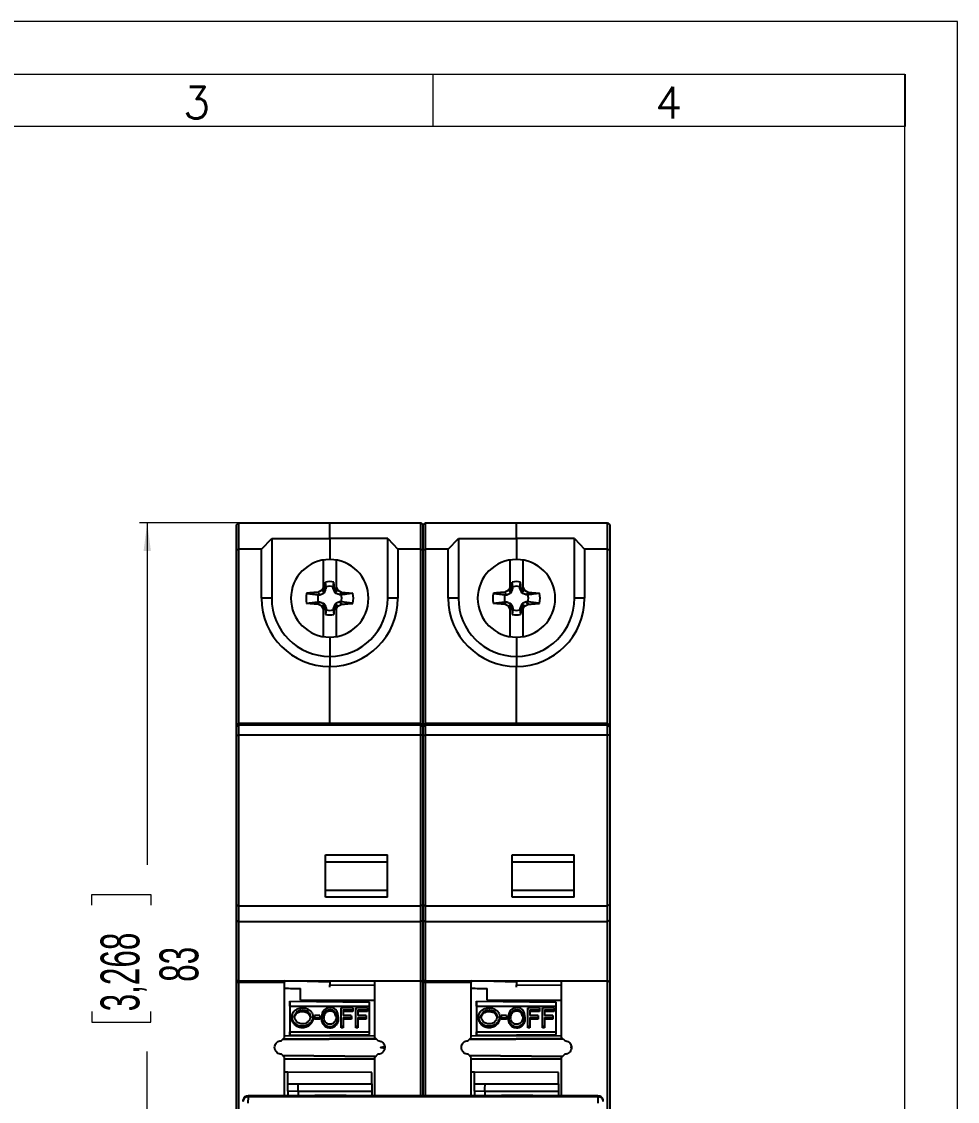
# Model space of a CAD drawing. Header units: millimetres. Extents: x 0 to 210, y 0 to 297.
# Drawn here: x 120.8 to 210, y 194.1 to 297 of the extents above; entities that cross this region are included whole.
import ezdxf

# ---------------------------------------------------------------- set-up
doc = ezdxf.new("R2010")
doc.units = ezdxf.units.MM
doc.layers.add('FORMATO', color=7, linetype='Continuous')
doc.styles.add('SLDTEXTSTYLE0', font='ROMANS')
doc.styles.add('SLDTEXTSTYLE1', font='TXT', dxfattribs={"width": 0.605})
doc.dimstyles.new('SLDDIMSTYLE0', dxfattribs={"dimtxt": 3.595646, "dimasz": 2.7, "dimexe": 0, "dimexo": 0.0625, "dimgap": 0.898912, "dimtad": 0, "dimrnd": 1e-09, "dimzin": 12, "dimdsep": 46, "dimtxsty": 'SLDTEXTSTYLE1', "dimsah": 1, "dimcen": 0.09, "dimadec": 0, "dimazin": 3, "dimtfac": 1, "dimtdec": 3, "dimtofl": 0, "dimtmove": 0, "dimatfit": 3, "dimfxl": 1, "dimfrac": 2, "dimtolj": 1, "dimtzin": 12, "dimarcsym": 0})

# ---------------------------------------------------------------- blocks, each defined once
blk = doc.blocks.new('_D')
at = {"color": 7, "linetype": 'Continuous', "lineweight": 18, "transparency": 16777216}
for p, q in [((149.16, 249.24), (132.01, 249.24)), ((132.76, 249.24), (132.76, 216.63)), ((127.49, 212.8), (127.49, 213.82)), ((127.49, 213.82), (133.09, 213.82)), ((133.09, 213.82), (133.09, 212.8)), ((127.49, 202.68), (127.49, 201.66)), ((133.09, 201.66), (133.09, 202.68)), ((127.49, 201.66), (133.09, 201.66)), ((132.76, 166.24), (132.76, 198.85)), ((149.16, 166.24), (132.01, 166.24))]:
    blk.add_line(p, q, dxfattribs=at)
for points in [[(132.76, 249.24), (132.41, 246.54), (133.11, 246.54)], [(132.76, 166.24), (133.11, 168.94), (132.41, 168.94)]]:
    blk.add_solid(points, dxfattribs=at)
at = {"color": 7, "linetype": 'Continuous', "lineweight": 18, "transparency": 16777216, "char_height": 3.704, "attachment_point": 1, "rotation": 90, "style": 'SLDTEXTSTYLE1'}
for s, insert in [('3,268', (128.31, 202.68)), ('83', (133.93, 205.49))]:
    blk.add_mtext(s, dxfattribs=dict(at, insert=insert))

msp = doc.modelspace()

# ---------------------------------------------------------------- linework, layer by layer
at = {"color": 7, "linetype": 'Continuous', "lineweight": 25}
for p, q in [((141.258, 249.039), (141.458, 249.239)), ((141.258, 246.656), (141.258, 249.039)), ((141.458, 249.239), (141.458, 246.739)), ((141.458, 249.239), (150.158, 249.239)), ((150.158, 247.739), (150.158, 249.239)), ((150.158, 249.239), (158.856, 249.239)), ((158.856, 246.739), (158.856, 249.239)), ((158.856, 249.239), (159.058, 249.036)), ((159.058, 249.039), (159.258, 249.239)), ((159.058, 246.656), (159.058, 249.039)), ((159.258, 249.239), (159.258, 246.739)), ((159.258, 249.239), (167.958, 249.239)), ((167.958, 247.739), (167.958, 249.239)), ((167.958, 249.239), (176.656, 249.239)), ((176.656, 246.739), (176.656, 249.239)), ((176.656, 249.239), (176.858, 249.036)), ((176.858, 249.036), (176.858, 246.655)), ((143.658, 246.739), (144.624, 247.739)), ((144.624, 247.739), (150.158, 247.739)), ((144.624, 247.739), (144.624, 242.039)), ((150.158, 247.739), (150.158, 245.739)), ((155.692, 247.739), (150.158, 247.739)), ((155.692, 242.039), (155.692, 247.739)), ((155.692, 247.739), (156.658, 246.739)), ((161.458, 246.739), (162.424, 247.739)), ((162.424, 247.739), (167.958, 247.739)), ((162.424, 247.739), (162.424, 242.039)), ((167.958, 247.739), (167.958, 245.739)), ((173.492, 247.739), (167.958, 247.739)), ((173.492, 247.739), (174.458, 246.739)), ((173.492, 242.039), (173.492, 247.739)), ((141.258, 246.656), (141.458, 246.739)), ((141.258, 229.939), (141.258, 246.656)), ((143.658, 246.739), (141.458, 246.739)), ((141.458, 246.739), (141.458, 230.139)), ((143.658, 242.039), (143.658, 246.739)), ((156.658, 246.739), (156.658, 242.039)), ((158.856, 246.739), (156.658, 246.739)), ((158.856, 230.139), (158.856, 246.739)), ((158.856, 246.739), (159.058, 246.655)), ((159.058, 246.656), (159.258, 246.739)), ((159.058, 229.939), (159.058, 246.656)), ((161.458, 246.739), (159.258, 246.739)), ((159.258, 246.739), (159.258, 230.139)), ((161.458, 242.039), (161.458, 246.739)), ((176.656, 246.739), (174.458, 246.739)), ((174.458, 246.739), (174.458, 242.039)), ((176.656, 230.139), (176.656, 246.739)), ((176.656, 246.739), (176.858, 246.655)), ((176.858, 246.655), (176.858, 229.937)), ((149.558, 243.116), (149.558, 245.69)), ((150.758, 245.69), (150.758, 243.116)), ((167.358, 243.116), (167.358, 245.69)), ((168.558, 245.69), (168.558, 243.116)), ((149.558, 243.116), (149.394, 242.803)), ((149.558, 243.116), (149.558, 242.715)), ((149.558, 242.715), (149.729, 243.046)), ((149.825, 243.135), (149.766, 243.579)), ((150.49, 243.135), (150.55, 243.579)), ((150.493, 242.955), (150.586, 243.046)), ((150.758, 242.715), (150.586, 243.046)), ((150.758, 243.116), (150.922, 242.803)), ((150.758, 243.116), (150.758, 242.715)), ((167.358, 243.116), (167.194, 242.803)), ((167.358, 243.116), (167.358, 242.715)), ((167.358, 242.715), (167.529, 243.046)), ((167.625, 243.135), (167.566, 243.579)), ((168.29, 243.135), (168.35, 243.579)), ((168.293, 242.955), (168.386, 243.046)), ((168.558, 242.715), (168.386, 243.046)), ((168.558, 243.116), (168.558, 242.715)), ((168.558, 243.116), (168.722, 242.803)), ((144.624, 242.039), (143.658, 242.039)), ((149.394, 242.803), (149.015, 242.604)), ((149.062, 242.372), (149.242, 242.375)), ((149.638, 242.559), (149.394, 242.803)), ((150.678, 242.559), (150.922, 242.803)), ((150.922, 242.803), (151.3, 242.604)), ((156.658, 242.039), (155.692, 242.039)), ((162.424, 242.039), (161.458, 242.039)), ((167.194, 242.803), (166.815, 242.604)), ((166.862, 242.372), (167.042, 242.375)), ((167.438, 242.559), (167.194, 242.803)), ((168.478, 242.559), (168.722, 242.803)), ((168.722, 242.803), (169.1, 242.604)), ((174.458, 242.039), (173.492, 242.039)), ((149.394, 241.276), (149.015, 241.474)), ((149.638, 241.519), (149.394, 241.276)), ((149.558, 240.962), (149.394, 241.276)), ((149.558, 241.364), (149.729, 241.032)), ((149.558, 240.962), (149.558, 241.364)), ((149.558, 238.388), (149.558, 240.962)), ((149.822, 241.124), (149.729, 241.032)), ((149.825, 240.944), (149.766, 240.499)), ((149.822, 241.124), (149.825, 240.944)), ((150.49, 240.944), (150.55, 240.499)), ((150.758, 241.364), (150.586, 241.032)), ((150.678, 241.519), (150.922, 241.276)), ((150.758, 240.962), (150.758, 241.364)), ((150.758, 240.962), (150.922, 241.276)), ((150.758, 240.962), (150.758, 238.388)), ((150.922, 241.276), (151.3, 241.474)), ((151.254, 241.707), (151.073, 241.704)), ((167.194, 241.276), (166.815, 241.474)), ((167.438, 241.519), (167.194, 241.276)), ((167.358, 240.962), (167.194, 241.276)), ((167.358, 241.364), (167.529, 241.032)), ((167.358, 240.962), (167.358, 241.364)), ((167.358, 238.388), (167.358, 240.962)), ((167.622, 241.124), (167.529, 241.032)), ((167.625, 240.944), (167.566, 240.499)), ((167.622, 241.124), (167.625, 240.944)), ((168.29, 240.944), (168.35, 240.499)), ((168.558, 241.364), (168.386, 241.032)), ((168.478, 241.519), (168.722, 241.276)), ((168.558, 240.962), (168.558, 241.364)), ((168.558, 240.962), (168.722, 241.276)), ((168.558, 240.962), (168.558, 238.388)), ((168.722, 241.276), (169.1, 241.474)), ((169.054, 241.707), (168.873, 241.704)), ((150.158, 238.339), (150.158, 236.505)), ((167.958, 238.339), (167.958, 236.505)), ((150.158, 236.505), (150.158, 235.539)), ((167.958, 236.505), (167.958, 235.539)), ((150.158, 230.139), (150.158, 235.539)), ((167.958, 230.139), (167.958, 235.539)), ((141.458, 230.139), (141.258, 229.939)), ((141.258, 229.939), (141.458, 230.139)), ((141.258, 229.794), (141.458, 229.994)), ((141.258, 229.794), (141.258, 229.939)), ((141.258, 228.994), (141.258, 229.794)), ((141.458, 230.139), (141.458, 229.994)), ((141.458, 230.139), (150.158, 230.139)), ((141.458, 229.994), (141.458, 228.994)), ((141.458, 229.994), (158.856, 229.994)), ((150.158, 230.139), (158.856, 230.139)), ((158.856, 229.994), (158.856, 230.139)), ((159.058, 229.937), (158.856, 230.139)), ((158.856, 228.994), (158.856, 229.994)), ((159.058, 229.791), (158.856, 229.994)), ((159.258, 230.139), (159.058, 229.939)), ((159.058, 229.939), (159.258, 230.139)), ((159.058, 229.794), (159.258, 229.994)), ((159.058, 229.794), (159.058, 229.939)), ((159.058, 228.994), (159.058, 229.794)), ((159.258, 230.139), (159.258, 229.994)), ((159.258, 230.139), (167.958, 230.139)), ((159.258, 229.994), (159.258, 228.994)), ((159.258, 229.994), (176.656, 229.994)), ((167.958, 230.139), (176.656, 230.139)), ((176.656, 229.994), (176.656, 230.139)), ((176.858, 229.937), (176.656, 230.139)), ((176.656, 228.994), (176.656, 229.994)), ((176.858, 229.791), (176.656, 229.994)), ((176.858, 229.937), (176.858, 229.791)), ((176.858, 229.791), (176.858, 228.994)), ((141.258, 228.994), (141.458, 228.994)), ((141.258, 212.822), (141.258, 228.994)), ((141.458, 228.994), (141.458, 212.739)), ((158.856, 228.994), (141.458, 228.994)), ((158.856, 212.739), (158.856, 228.994)), ((159.058, 228.994), (158.856, 228.994)), ((159.058, 212.822), (159.058, 228.994)), ((159.058, 228.994), (159.258, 228.994)), ((159.258, 228.994), (159.258, 212.739)), ((176.656, 228.994), (159.258, 228.994)), ((176.656, 212.739), (176.656, 228.994)), ((176.858, 228.994), (176.656, 228.994)), ((176.858, 228.994), (176.858, 212.824)), ((149.758, 217.605), (155.658, 217.605)), ((149.758, 213.573), (149.758, 217.605)), ((155.658, 213.573), (155.658, 217.605)), ((167.558, 217.605), (173.458, 217.605)), ((167.558, 213.573), (167.558, 217.605)), ((173.458, 213.573), (173.458, 217.605)), ((155.658, 216.905), (149.758, 216.905)), ((173.458, 216.905), (167.558, 216.905)), ((149.758, 214.216), (155.658, 214.216)), ((167.558, 214.216), (173.458, 214.216)), ((155.658, 213.573), (149.758, 213.573)), ((173.458, 213.573), (167.558, 213.573)), ((141.258, 211.322), (141.258, 212.822)), ((141.258, 212.822), (141.458, 212.739)), ((141.458, 212.739), (141.458, 211.239)), ((141.458, 212.739), (158.856, 212.739)), ((159.058, 212.824), (158.856, 212.739)), ((158.856, 211.239), (158.856, 212.739)), ((159.058, 211.322), (159.058, 212.822)), ((159.058, 212.822), (159.258, 212.739)), ((159.258, 212.739), (159.258, 211.239)), ((159.258, 212.739), (176.656, 212.739)), ((176.858, 212.824), (176.656, 212.739)), ((176.656, 211.239), (176.656, 212.739)), ((176.858, 212.824), (176.858, 211.324)), ((141.258, 211.322), (141.458, 211.239)), ((141.258, 205.584), (141.258, 211.322)), ((141.458, 211.239), (158.856, 211.239)), ((141.458, 211.239), (141.458, 205.584)), ((159.058, 211.324), (158.856, 211.239)), ((158.856, 205.584), (158.856, 211.239)), ((159.058, 211.322), (159.258, 211.239)), ((159.058, 205.584), (159.058, 211.322)), ((159.258, 211.239), (176.656, 211.239)), ((159.258, 211.239), (159.258, 205.584)), ((176.858, 211.324), (176.656, 211.239)), ((176.656, 205.584), (176.656, 211.239)), ((176.858, 211.324), (176.858, 205.47)), ((141.258, 205.471), (141.258, 205.584)), ((141.458, 205.584), (141.258, 205.584)), ((141.758, 205.471), (141.258, 205.471)), ((141.258, 205.465), (141.258, 205.471)), ((141.258, 193.013), (141.258, 205.465)), ((141.258, 205.465), (141.458, 205.462)), ((141.458, 205.584), (154.458, 205.584)), ((141.458, 205.462), (141.458, 193.017)), ((141.458, 205.462), (145.858, 205.462)), ((141.758, 205.471), (141.758, 205.584)), ((142.258, 205.473), (141.758, 205.471)), ((142.258, 205.584), (142.258, 205.473)), ((142.258, 205.473), (145.858, 205.473)), ((145.858, 205.584), (145.858, 205.473)), ((150.158, 205.46), (145.858, 205.584)), ((145.858, 205.473), (145.858, 205.462)), ((145.858, 200.189), (145.858, 205.462)), ((145.858, 204.875), (147.358, 204.862)), ((147.358, 203.757), (147.358, 204.862)), ((150.158, 205.46), (150.158, 205.211)), ((150.158, 205.211), (154.458, 205.184)), ((150.158, 204.988), (150.158, 205.211)), ((154.458, 200.189), (154.458, 205.584)), ((154.458, 205.584), (158.856, 205.584)), ((158.856, 194.629), (158.856, 205.584)), ((159.058, 205.47), (158.856, 205.584)), ((159.258, 205.584), (159.058, 205.584)), ((159.058, 205.584), (159.058, 205.47)), ((159.558, 205.471), (159.058, 205.471)), ((159.058, 194.629), (159.058, 205.465)), ((159.058, 205.465), (159.258, 205.462)), ((159.058, 205.465), (159.058, 205.465)), ((159.258, 205.584), (172.258, 205.584)), ((159.258, 205.462), (159.258, 194.629)), ((159.258, 205.462), (163.658, 205.462)), ((159.558, 205.471), (159.558, 205.584)), ((160.058, 205.473), (159.558, 205.471)), ((160.058, 205.584), (160.058, 205.473)), ((160.058, 205.473), (163.658, 205.473)), ((163.658, 205.584), (163.658, 205.473)), ((167.958, 205.46), (163.658, 205.584)), ((163.658, 205.473), (163.658, 205.462)), ((163.658, 200.189), (163.658, 205.462)), ((163.658, 204.875), (165.158, 204.862)), ((165.158, 203.757), (165.158, 204.862)), ((167.958, 205.46), (167.958, 205.211)), ((167.958, 205.211), (172.258, 205.184)), ((167.958, 204.988), (167.958, 205.211)), ((172.258, 200.189), (172.258, 205.584)), ((172.258, 205.584), (176.656, 205.584)), ((176.656, 192.895), (176.656, 205.584)), ((176.858, 205.47), (176.656, 205.584)), ((176.858, 205.47), (176.858, 193.008)), ((154.458, 203.71), (147.358, 203.757)), ((147.358, 203.757), (154.458, 203.757)), ((172.258, 203.71), (165.158, 203.757)), ((165.158, 203.757), (172.258, 203.757)), ((146.358, 203.166), (146.356, 203.655)), ((146.358, 203.166), (153.958, 203.166)), ((150.185, 202.846), (150.185, 202.701)), ((151.238, 203.009), (151.235, 202.868)), ((152.348, 203.009), (151.238, 203.009)), ((151.439, 202.825), (152.348, 202.825)), ((151.439, 202.825), (151.441, 202.68)), ((152.348, 203.009), (152.351, 202.868)), ((152.348, 202.825), (152.35, 202.68)), ((152.64, 203.009), (152.638, 202.868)), ((153.751, 203.009), (152.64, 203.009)), ((152.841, 202.825), (153.75, 202.825)), ((152.841, 202.825), (152.844, 202.68)), ((153.75, 202.825), (153.753, 202.68)), ((153.751, 203.009), (153.753, 202.868)), ((153.958, 203.166), (153.959, 203.546)), ((164.158, 203.166), (164.156, 203.655)), ((164.158, 203.166), (171.758, 203.166)), ((167.985, 202.846), (167.985, 202.701)), ((169.038, 203.009), (169.035, 202.868)), ((170.148, 203.009), (169.038, 203.009)), ((169.239, 202.825), (170.148, 202.825)), ((169.239, 202.825), (169.241, 202.68)), ((170.148, 203.009), (170.151, 202.868)), ((170.148, 202.825), (170.15, 202.68)), ((170.44, 203.009), (170.438, 202.868)), ((171.551, 203.009), (170.44, 203.009)), ((170.641, 202.825), (171.55, 202.825)), ((170.641, 202.825), (170.644, 202.68)), ((171.55, 202.825), (171.553, 202.68)), ((171.551, 203.009), (171.553, 202.868)), ((171.758, 203.166), (171.759, 203.546)), ((146.562, 202.182), (146.559, 202.041)), ((148.556, 202.041), (148.554, 202.183)), ((148.712, 202.275), (148.709, 202.136)), ((148.712, 202.062), (148.709, 201.918)), ((149.206, 201.918), (148.709, 201.918)), ((149.204, 202.275), (148.712, 202.275)), ((148.712, 202.062), (149.204, 202.062)), ((149.204, 202.275), (149.206, 202.136)), ((149.204, 202.062), (149.206, 201.918)), ((149.394, 202.146), (149.392, 202.004)), ((150.684, 202.564), (150.681, 202.421)), ((150.973, 202.042), (150.97, 202.185)), ((150.971, 202.167), (150.973, 202.025)), ((152.217, 202.291), (151.438, 202.291)), ((151.438, 202.092), (152.217, 202.092)), ((151.438, 202.092), (151.441, 201.948)), ((152.35, 202.68), (151.441, 202.68)), ((152.22, 201.948), (151.441, 201.948)), ((152.217, 202.291), (152.22, 202.151)), ((152.217, 202.092), (152.22, 201.948)), ((153.62, 202.291), (152.841, 202.291)), ((152.841, 202.092), (153.62, 202.092)), ((152.841, 202.092), (152.843, 201.948)), ((153.623, 201.948), (152.843, 201.948)), ((153.753, 202.68), (152.844, 202.68)), ((153.62, 202.291), (153.623, 202.151)), ((153.62, 202.092), (153.623, 201.948)), ((164.362, 202.182), (164.359, 202.041)), ((166.356, 202.041), (166.354, 202.183)), ((166.512, 202.275), (166.509, 202.136)), ((166.512, 202.062), (166.509, 201.918)), ((167.006, 201.918), (166.509, 201.918)), ((167.004, 202.275), (166.512, 202.275)), ((166.512, 202.062), (167.004, 202.062)), ((167.004, 202.275), (167.006, 202.136)), ((167.004, 202.062), (167.006, 201.918)), ((167.194, 202.146), (167.192, 202.004)), ((168.484, 202.564), (168.481, 202.421)), ((168.773, 202.042), (168.77, 202.185)), ((168.771, 202.167), (168.773, 202.025)), ((170.017, 202.291), (169.238, 202.291)), ((169.238, 202.092), (170.017, 202.092)), ((169.238, 202.092), (169.241, 201.948)), ((170.15, 202.68), (169.241, 202.68)), ((170.02, 201.948), (169.241, 201.948)), ((170.017, 202.291), (170.02, 202.151)), ((170.017, 202.092), (170.02, 201.948)), ((171.42, 202.291), (170.641, 202.291)), ((170.641, 202.092), (171.42, 202.092)), ((170.641, 202.092), (170.643, 201.948)), ((171.423, 201.948), (170.643, 201.948)), ((171.553, 202.68), (170.644, 202.68)), ((171.42, 202.291), (171.423, 202.151)), ((171.42, 202.092), (171.423, 201.948)), ((146.356, 200.405), (146.358, 200.734)), ((146.358, 200.734), (153.958, 200.734)), ((149.596, 201.524), (149.594, 201.38)), ((150.183, 201.228), (150.183, 201.081)), ((150.768, 201.516), (150.77, 201.372)), ((151.238, 201.253), (151.235, 201.106)), ((151.442, 201.106), (151.235, 201.106)), ((151.238, 201.253), (151.439, 201.253)), ((151.439, 201.253), (151.442, 201.106)), ((152.64, 201.253), (152.638, 201.106)), ((152.844, 201.106), (152.638, 201.106)), ((152.64, 201.253), (152.842, 201.253)), ((152.842, 201.253), (152.844, 201.106)), ((153.959, 200.478), (153.958, 200.734)), ((164.156, 200.405), (164.158, 200.734)), ((164.158, 200.734), (171.758, 200.734)), ((167.396, 201.524), (167.394, 201.38)), ((167.983, 201.228), (167.983, 201.081)), ((168.568, 201.516), (168.57, 201.372)), ((169.038, 201.253), (169.035, 201.106)), ((169.242, 201.106), (169.035, 201.106)), ((169.038, 201.253), (169.239, 201.253)), ((169.239, 201.253), (169.242, 201.106)), ((170.44, 201.253), (170.438, 201.106)), ((170.644, 201.106), (170.438, 201.106)), ((170.44, 201.253), (170.642, 201.253)), ((170.642, 201.253), (170.644, 201.106)), ((171.759, 200.478), (171.758, 200.734)), ((145.558, 199.889), (145.858, 200.189)), ((154.458, 200.189), (154.758, 199.889)), ((163.358, 199.889), (163.658, 200.189)), ((172.258, 200.189), (172.558, 199.889)), ((173.18, 199.174), (173.183, 199.305)), ((145.858, 198.289), (145.558, 198.589)), ((145.858, 194.629), (145.858, 198.289)), ((154.758, 198.589), (154.458, 198.289)), ((154.458, 194.629), (154.458, 198.289)), ((163.658, 198.289), (163.358, 198.589)), ((163.658, 194.629), (163.658, 198.289)), ((172.558, 198.589), (172.258, 198.289)), ((172.258, 194.629), (172.258, 198.289)), ((146.158, 196.872), (145.849, 196.876)), ((154.158, 196.856), (145.849, 196.876)), ((146.158, 195.774), (146.158, 196.872)), ((154.158, 195.757), (154.158, 196.856)), ((163.958, 196.872), (163.649, 196.876)), ((171.958, 196.856), (163.649, 196.876)), ((163.958, 195.774), (163.958, 196.872)), ((171.958, 195.757), (171.958, 196.856)), ((146.158, 195.774), (147.162, 195.762)), ((146.158, 195.068), (146.158, 195.774)), ((147.162, 195.762), (154.158, 195.757)), ((154.158, 195.757), (154.158, 195.051)), ((163.958, 195.774), (164.962, 195.762)), ((163.958, 195.068), (163.958, 195.774)), ((164.962, 195.762), (171.958, 195.757)), ((171.958, 195.757), (171.958, 195.051)), ((142.378, 194.538), (142.367, 193.939)), ((142.385, 194.629), (142.378, 194.594)), ((142.378, 194.594), (142.378, 194.538)), ((142.378, 194.594), (175.738, 194.594)), ((175.738, 194.538), (142.378, 194.538)), ((175.73, 194.629), (142.385, 194.629)), ((175.73, 194.629), (142.385, 194.629)), ((142.385, 194.629), (142.385, 194.629)), ((147.158, 195.056), (146.158, 195.068)), ((146.158, 195.068), (146.158, 194.629)), ((146.992, 194.629), (147.158, 194.69)), ((146.998, 194.629), (147.158, 194.69)), ((154.158, 195.051), (147.158, 195.056)), ((147.158, 195.056), (147.158, 194.69)), ((148.728, 194.689), (148.728, 194.629)), ((148.728, 194.629), (148.728, 194.689)), ((148.728, 194.689), (151.727, 194.687)), ((151.728, 194.629), (151.727, 194.687)), ((154.158, 195.051), (154.158, 194.629)), ((164.958, 195.056), (163.958, 195.068)), ((163.958, 195.068), (163.958, 194.629)), ((164.792, 194.629), (164.958, 194.69)), ((164.798, 194.629), (164.958, 194.69)), ((171.958, 195.051), (164.958, 195.056)), ((164.958, 195.056), (164.958, 194.69)), ((166.528, 194.689), (166.528, 194.629)), ((166.528, 194.629), (166.528, 194.689)), ((166.528, 194.689), (169.527, 194.687)), ((169.528, 194.629), (169.527, 194.687)), ((171.958, 195.051), (171.958, 194.629)), ((175.738, 194.594), (175.73, 194.629)), ((175.73, 194.629), (175.73, 194.629)), ((175.738, 194.594), (175.738, 194.538)), ((175.749, 193.939), (175.738, 194.538)), ((141.896, 194.233), (141.889, 194.198)), ((176.227, 194.198), (176.219, 194.233))]:
    msp.add_line(p, q, dxfattribs=at)
at = {"color": 8, "linetype": 'Continuous', "lineweight": 25}
for p, q in [((145.658, 199.99), (154.58, 200.067)), ((154.549, 200.098), (145.69, 200.022)), ((145.858, 200.365), (154.458, 200.351)), ((163.458, 199.99), (172.38, 200.067)), ((172.349, 200.098), (163.49, 200.022)), ((163.658, 200.365), (172.258, 200.351)), ((145.658, 198.489), (154.58, 198.412)), ((145.69, 198.457), (154.549, 198.38)), ((154.458, 198.127), (145.858, 198.114)), ((163.458, 198.489), (172.38, 198.412)), ((163.49, 198.457), (172.349, 198.38)), ((172.258, 198.127), (163.658, 198.114))]:
    msp.add_line(p, q, dxfattribs=at)
at = {"color": 7, "linetype": 'Continuous', "lineweight": 25, "flags": 128}
for points in [[(149.729, 243.046), (149.751, 243.363), (149.766, 243.579)], [(149.822, 242.955), (149.784, 242.992), (149.729, 243.046)], [(150.586, 243.046), (150.568, 243.32), (150.55, 243.579)], [(167.529, 243.046), (167.551, 243.363), (167.566, 243.579)], [(167.622, 242.955), (167.584, 242.992), (167.529, 243.046)], [(168.386, 243.046), (168.368, 243.32), (168.35, 243.579)], [(149.242, 242.375), (149.126, 242.492), (149.015, 242.604)], [(167.042, 242.375), (166.926, 242.492), (166.815, 242.604)], [(149.729, 241.032), (149.748, 240.759), (149.766, 240.499)], [(150.493, 241.124), (150.531, 241.086), (150.586, 241.032)], [(150.586, 241.032), (150.565, 240.715), (150.55, 240.499)], [(151.073, 241.704), (151.189, 241.586), (151.3, 241.474)], [(167.529, 241.032), (167.548, 240.759), (167.566, 240.499)], [(168.293, 241.124), (168.331, 241.086), (168.386, 241.032)], [(168.386, 241.032), (168.365, 240.715), (168.35, 240.499)], [(168.873, 241.704), (168.989, 241.586), (169.1, 241.474)], [(146.356, 203.655), (146.358, 203.655), (153.958, 203.546), (153.959, 203.546)], [(164.156, 203.655), (164.158, 203.655), (171.758, 203.546), (171.759, 203.546)], [(146.356, 200.405), (146.358, 200.405), (153.959, 200.478)], [(164.156, 200.405), (164.158, 200.405), (171.759, 200.478)]]:
    msp.add_lwpolyline(points, dxfattribs=at)
at = {"color": 7, "linetype": 'Continuous', "lineweight": 25}
for centre, radius, start, end in [((150.158, 242.039), 3.7, 90, 270), ((150.158, 242.039), 3.7, 270, 90), ((167.958, 242.039), 3.7, 90, 270), ((167.958, 242.039), 3.7, 270, 90), ((150.158, 242.039), 1.589, 75.72521, 104.27479), ((150.158, 242.039), 1.145, 73.12337, 106.87663), ((167.958, 242.039), 1.589, 75.72521, 104.27479), ((167.958, 242.039), 1.145, 73.12337, 106.87663), ((150.158, 242.039), 6.5, 180, 270), ((150.158, 242.039), 5.534, 180, 270), ((150.158, 242.039), 2.252, 167.67305, 192.32695), ((150.158, 242.039), 1.145, 163.12337, 196.87663), ((150.158, 242.039), 5.534, 270, 0), ((150.158, 242.039), 6.5, 270, 0), ((288.879, 106.303), 193.664, 135.26719, 135.36269), ((150.158, 242.039), 1.145, 343.12337, 16.87663), ((150.158, 242.039), 2.252, 347.67305, 12.32695), ((167.958, 242.039), 6.5, 180, 270), ((167.958, 242.039), 5.534, 180, 270), ((167.958, 242.039), 2.252, 167.67305, 192.32695), ((167.958, 242.039), 1.145, 163.12337, 196.87663), ((167.958, 242.039), 6.5, 270, 0), ((167.958, 242.039), 5.534, 270, 0), ((306.679, 106.303), 193.664, 135.26719, 135.36269), ((167.958, 242.039), 1.145, 343.12337, 16.87663), ((167.958, 242.039), 2.252, 347.67305, 12.32695), ((11.437, 377.775), 193.664, 315.26719, 315.36269), ((150.158, 242.039), 1.145, 253.12337, 286.87663), ((29.237, 377.775), 193.664, 315.26719, 315.36269), ((167.958, 242.039), 1.145, 253.12337, 286.87663), ((150.158, 242.039), 1.589, 255.72521, 284.27479), ((167.958, 242.039), 1.589, 255.72521, 284.27479), ((142.35, 194.067), 0.473, 86.58042, 176.33612), ((142.385, 194.129), 0.5, 90, 167.98498), ((175.73, 194.129), 0.5, 12.01502, 90), ((175.766, 194.067), 0.473, 3.66388, 93.41958), ((142.378, 194.094), 0.5, 167.98498, 178.94236), ((175.738, 194.094), 0.5, 1.05764, 12.01502)]:
    msp.add_arc(centre, radius, start, end, dxfattribs=at)
at = {"color": 8, "linetype": 'Continuous', "lineweight": 25}
for centre, start, end in [((142.378, 194.094), 89.97411, 167.97594), ((142.385, 194.129), 89.97749, 167.97256), ((175.731, 194.129), 12.02744, 90.02251), ((175.738, 194.094), 12.02406, 90.02589)]:
    msp.add_arc(centre, 0.5, start, end, dxfattribs=at)
at = {"color": 7, "linetype": 'Continuous', "lineweight": 25}
for centre, major_axis, ratio, start_param, end_param in [((809.472, 199.239), (707.95, -6.165), 0.000571, 3.4973783, 3.5034122), ((827.272, 199.239), (707.95, -6.165), 0.000571, 3.4973783, 3.5034122), ((146.408, 199.239), (-0.026, 6.186), 0.0076909, 0.7758861, 1.3812775), ((146.408, 199.239), (-0.024, 5.9), 0.0076909, 0.8426137, 1.3145499), ((151.184, 199.239), (0.024, 5.9), 0.0076909, 5.0344073, 5.3747998), ((151.184, 199.239), (0.026, 6.2), 0.0076909, 5.0431516, 5.3660555), ((151.492, 199.239), (-0.026, 6.2), 0.0076909, 0.9540895, 1.0561886), ((152.401, 199.239), (-0.026, 6.2), 0.0076909, 0.9171298, 0.9540895), ((152.401, 199.239), (-0.024, 5.9), 0.0076909, 0.9083855, 0.9481746), ((152.587, 199.239), (0.024, 5.9), 0.0076909, 5.0344073, 5.3747998), ((152.587, 199.239), (0.026, 6.2), 0.0076909, 5.0431516, 5.3660555), ((152.895, 199.239), (-0.026, 6.2), 0.0076909, 0.9540895, 1.0561886), ((153.804, 199.239), (-0.026, 6.2), 0.0076909, 0.9171298, 0.9540895), ((153.804, 199.239), (-0.024, 5.9), 0.0076909, 0.9083855, 0.9481746), ((153.908, 199.239), (0.024, 5.9), 0.0076909, 4.9686355, 5.4405716), ((153.908, 199.239), (0.025, 6.121), 0.0076909, 4.9162955, 5.4929116), ((164.208, 199.239), (-0.026, 6.186), 0.0076909, 0.7758861, 1.3812775), ((164.208, 199.239), (-0.024, 5.9), 0.0076909, 0.8426137, 1.3145499), ((168.984, 199.239), (0.024, 5.9), 0.0076909, 5.0344073, 5.3747998), ((168.984, 199.239), (0.026, 6.2), 0.0076909, 5.0431516, 5.3660555), ((169.292, 199.239), (-0.026, 6.2), 0.0076909, 0.9540895, 1.0561886), ((170.201, 199.239), (-0.026, 6.2), 0.0076909, 0.9171298, 0.9540895), ((170.201, 199.239), (-0.024, 5.9), 0.0076909, 0.9083855, 0.9481746), ((170.387, 199.239), (0.024, 5.9), 0.0076909, 5.0344073, 5.3747998), ((170.387, 199.239), (0.026, 6.2), 0.0076909, 5.0431516, 5.3660555), ((170.695, 199.239), (-0.026, 6.2), 0.0076909, 0.9540895, 1.0561886), ((171.604, 199.239), (-0.026, 6.2), 0.0076909, 0.9171298, 0.9540895), ((171.604, 199.239), (-0.024, 5.9), 0.0076909, 0.9083855, 0.9481746), ((171.708, 199.239), (0.024, 5.9), 0.0076909, 4.9686355, 5.4405716), ((171.708, 199.239), (0.025, 6.121), 0.0076909, 4.9162955, 5.4929116), ((148.658, 199.239), (0.024, 5.9), 0.0076909, 5.1836555, 5.2255516), ((148.658, 199.239), (0.026, 6.2), 0.0076909, 5.1850918, 5.2241153), ((149.258, 199.239), (-0.026, 6.2), 0.0076909, 1.05907, 1.0980935), ((149.258, 199.239), (-0.024, 5.9), 0.0076909, 1.0576337, 1.0995298), ((151.492, 199.239), (-0.026, 6.2), 0.0076909, 1.0925934, 1.2400337), ((151.492, 199.239), (-0.024, 5.9), 0.0076909, 0.9481746, 1.0271988), ((151.492, 199.239), (-0.024, 5.9), 0.0076909, 1.0937498, 1.248778), ((152.272, 199.239), (-0.026, 6.2), 0.0076909, 1.0561886, 1.0925934), ((152.272, 199.239), (-0.024, 5.9), 0.0076909, 1.0546057, 1.0937498), ((152.895, 199.239), (-0.026, 6.2), 0.0076909, 1.0925934, 1.2400337), ((152.895, 199.239), (-0.024, 5.9), 0.0076909, 1.0937498, 1.248778), ((152.895, 199.239), (-0.024, 5.9), 0.0076909, 0.9481746, 1.0271988), ((153.674, 199.239), (-0.026, 6.2), 0.0076909, 1.0561886, 1.0925934), ((153.674, 199.239), (-0.024, 5.9), 0.0076909, 1.0546057, 1.0937498), ((166.458, 199.239), (0.024, 5.9), 0.0076909, 5.1836555, 5.2255516), ((166.458, 199.239), (0.026, 6.2), 0.0076909, 5.1850918, 5.2241153), ((167.058, 199.239), (-0.026, 6.2), 0.0076909, 1.05907, 1.0980935), ((167.058, 199.239), (-0.024, 5.9), 0.0076909, 1.0576337, 1.0995298), ((169.292, 199.239), (-0.026, 6.2), 0.0076909, 1.0925934, 1.2400337), ((169.292, 199.239), (-0.024, 5.9), 0.0076909, 0.9481746, 1.0271988), ((169.292, 199.239), (-0.024, 5.9), 0.0076909, 1.0937498, 1.248778), ((170.072, 199.239), (-0.026, 6.2), 0.0076909, 1.0561886, 1.0925934), ((170.072, 199.239), (-0.024, 5.9), 0.0076909, 1.0546057, 1.0937498), ((170.695, 199.239), (-0.026, 6.2), 0.0076909, 1.0925934, 1.2400337), ((170.695, 199.239), (-0.024, 5.9), 0.0076909, 1.0937498, 1.248778), ((170.695, 199.239), (-0.024, 5.9), 0.0076909, 0.9481746, 1.0271988), ((171.474, 199.239), (-0.026, 6.2), 0.0076909, 1.0561886, 1.0925934), ((171.474, 199.239), (-0.024, 5.9), 0.0076909, 1.0546057, 1.0937498), ((147.158, 195.389), (0.003, 0.5), 0.0058165, 3.9828414, 5.5536377), ((164.958, 195.389), (0.003, 0.5), 0.0058165, 3.9828414, 5.5536377)]:
    msp.add_ellipse(centre, major_axis=major_axis, ratio=ratio, start_param=start_param, end_param=end_param, dxfattribs=at)
for points, knots in [([(149.638, 242.559), (149.665, 242.617), (149.71, 242.713), (149.771, 242.844), (149.805, 242.918), (149.822, 242.955)], [0, 0, 0, 0, 0.4296122, 0.7145578, 1, 1, 1, 1]), ([(149.822, 242.955), (149.823, 242.97), (149.823, 243), (149.824, 243.06), (149.825, 243.105), (149.825, 243.135)], [0, 0, 0, 0, 0.2504303, 0.5008606, 1, 1, 1, 1]), ([(150.493, 242.955), (150.493, 242.97), (150.493, 243), (150.492, 243.06), (150.491, 243.105), (150.49, 243.135)], [0, 0, 0, 0, 0.2504303, 0.5008606, 1, 1, 1, 1]), ([(150.678, 242.559), (150.651, 242.617), (150.606, 242.713), (150.545, 242.844), (150.511, 242.918), (150.493, 242.955)], [0, 0, 0, 0, 0.4296122, 0.7145578, 1, 1, 1, 1]), ([(167.438, 242.559), (167.465, 242.617), (167.51, 242.713), (167.571, 242.844), (167.605, 242.918), (167.622, 242.955)], [0, 0, 0, 0, 0.4296122, 0.7145578, 1, 1, 1, 1]), ([(167.622, 242.955), (167.623, 242.97), (167.623, 243), (167.624, 243.06), (167.625, 243.105), (167.625, 243.135)], [0, 0, 0, 0, 0.2504303, 0.5008606, 1, 1, 1, 1]), ([(168.293, 242.955), (168.293, 242.97), (168.293, 243), (168.292, 243.06), (168.291, 243.105), (168.29, 243.135)], [0, 0, 0, 0, 0.2504303, 0.5008606, 1, 1, 1, 1]), ([(168.478, 242.559), (168.451, 242.617), (168.406, 242.713), (168.345, 242.844), (168.311, 242.918), (168.293, 242.955)], [0, 0, 0, 0, 0.4296122, 0.7145578, 1, 1, 1, 1]), ([(149.015, 242.604), (148.935, 242.598), (148.735, 242.583), (148.382, 242.555), (148.11, 242.533), (147.957, 242.52)], [0, 0, 0, 0, 0.2284299, 0.5649419, 1, 1, 1, 1]), ([(147.957, 242.52), (147.972, 242.518), (148.163, 242.492), (148.53, 242.443), (148.885, 242.395), (149.062, 242.372)], [0, 0, 0, 0, 0.0396013, 0.5198001, 1, 1, 1, 1]), ([(149.242, 242.375), (149.276, 242.39), (149.343, 242.422), (149.473, 242.483), (149.573, 242.529), (149.638, 242.559)], [0, 0, 0, 0, 0.2588309, 0.5176812, 1, 1, 1, 1]), ([(151.073, 242.375), (151.04, 242.39), (150.973, 242.422), (150.842, 242.483), (150.743, 242.529), (150.678, 242.559)], [0, 0, 0, 0, 0.2588309, 0.5176812, 1, 1, 1, 1]), ([(151.254, 242.372), (151.239, 242.372), (151.209, 242.372), (151.149, 242.373), (151.103, 242.374), (151.073, 242.375)], [0, 0, 0, 0, 0.2504303, 0.5008605, 1, 1, 1, 1]), ([(152.358, 242.52), (152.21, 242.5), (151.843, 242.45), (151.473, 242.401), (151.254, 242.372)], [0, 0, 0, 0, 0.4043101, 1, 1, 1, 1]), ([(151.3, 242.604), (151.398, 242.597), (151.625, 242.579), (151.978, 242.551), (152.232, 242.53), (152.358, 242.52)], [0, 0, 0, 0, 0.2761549, 0.641563, 1, 1, 1, 1]), ([(166.815, 242.604), (166.735, 242.598), (166.535, 242.583), (166.182, 242.555), (165.91, 242.533), (165.757, 242.52)], [0, 0, 0, 0, 0.2284299, 0.5649419, 1, 1, 1, 1]), ([(165.757, 242.52), (165.772, 242.518), (165.963, 242.492), (166.33, 242.443), (166.685, 242.395), (166.862, 242.372)], [0, 0, 0, 0, 0.0396013, 0.5198001, 1, 1, 1, 1]), ([(167.042, 242.375), (167.076, 242.39), (167.143, 242.422), (167.273, 242.483), (167.373, 242.529), (167.438, 242.559)], [0, 0, 0, 0, 0.2588309, 0.5176812, 1, 1, 1, 1]), ([(168.873, 242.375), (168.84, 242.39), (168.773, 242.422), (168.642, 242.483), (168.543, 242.529), (168.478, 242.559)], [0, 0, 0, 0, 0.2588309, 0.5176812, 1, 1, 1, 1]), ([(169.054, 242.372), (169.039, 242.372), (169.009, 242.372), (168.949, 242.373), (168.903, 242.374), (168.873, 242.375)], [0, 0, 0, 0, 0.2504303, 0.5008605, 1, 1, 1, 1]), ([(170.158, 242.52), (170.01, 242.5), (169.643, 242.45), (169.273, 242.401), (169.054, 242.372)], [0, 0, 0, 0, 0.4043101, 1, 1, 1, 1]), ([(169.1, 242.604), (169.198, 242.597), (169.425, 242.579), (169.778, 242.551), (170.032, 242.53), (170.158, 242.52)], [0, 0, 0, 0, 0.2761549, 0.641563, 1, 1, 1, 1]), ([(147.957, 241.558), (148.141, 241.583), (148.508, 241.633), (148.878, 241.682), (149.062, 241.707)], [0, 0, 0, 0, 0.4999994, 1, 1, 1, 1]), ([(149.015, 241.474), (148.918, 241.482), (148.691, 241.499), (148.338, 241.527), (148.083, 241.548), (147.957, 241.558)], [0, 0, 0, 0, 0.2761549, 0.641563, 1, 1, 1, 1]), ([(149.062, 241.707), (149.077, 241.707), (149.107, 241.706), (149.167, 241.705), (149.212, 241.704), (149.242, 241.704)], [0, 0, 0, 0, 0.2504303, 0.5008605, 1, 1, 1, 1]), ([(149.242, 241.704), (149.276, 241.688), (149.343, 241.657), (149.473, 241.596), (149.573, 241.549), (149.638, 241.519)], [0, 0, 0, 0, 0.2588309, 0.5176812, 1, 1, 1, 1]), ([(149.638, 241.519), (149.665, 241.461), (149.71, 241.365), (149.771, 241.234), (149.805, 241.161), (149.822, 241.124)], [0, 0, 0, 0, 0.4296122, 0.7145578, 1, 1, 1, 1]), ([(150.493, 241.124), (150.493, 241.109), (150.493, 241.078), (150.492, 241.018), (150.491, 240.973), (150.49, 240.944)], [0, 0, 0, 0, 0.2504303, 0.5008606, 1, 1, 1, 1]), ([(150.678, 241.519), (150.651, 241.461), (150.606, 241.365), (150.545, 241.234), (150.511, 241.161), (150.493, 241.124)], [0, 0, 0, 0, 0.4296122, 0.7145578, 1, 1, 1, 1]), ([(151.073, 241.704), (151.04, 241.688), (150.973, 241.657), (150.842, 241.596), (150.743, 241.549), (150.678, 241.519)], [0, 0, 0, 0, 0.2588309, 0.5176812, 1, 1, 1, 1]), ([(152.358, 241.558), (152.344, 241.56), (152.153, 241.586), (151.786, 241.636), (151.431, 241.683), (151.254, 241.707)], [0, 0, 0, 0, 0.0396013, 0.5198001, 1, 1, 1, 1]), ([(151.3, 241.474), (151.381, 241.48), (151.581, 241.496), (151.934, 241.523), (152.205, 241.546), (152.358, 241.558)], [0, 0, 0, 0, 0.2284299, 0.5649419, 1, 1, 1, 1]), ([(165.757, 241.558), (165.941, 241.583), (166.308, 241.633), (166.678, 241.682), (166.862, 241.707)], [0, 0, 0, 0, 0.4999994, 1, 1, 1, 1]), ([(166.815, 241.474), (166.718, 241.482), (166.491, 241.499), (166.138, 241.527), (165.883, 241.548), (165.757, 241.558)], [0, 0, 0, 0, 0.2761549, 0.641563, 1, 1, 1, 1]), ([(166.862, 241.707), (166.877, 241.707), (166.907, 241.706), (166.967, 241.705), (167.012, 241.704), (167.042, 241.704)], [0, 0, 0, 0, 0.2504303, 0.5008605, 1, 1, 1, 1]), ([(167.042, 241.704), (167.076, 241.688), (167.143, 241.657), (167.273, 241.596), (167.373, 241.549), (167.438, 241.519)], [0, 0, 0, 0, 0.2588309, 0.5176812, 1, 1, 1, 1]), ([(167.438, 241.519), (167.465, 241.461), (167.51, 241.365), (167.571, 241.234), (167.605, 241.161), (167.622, 241.124)], [0, 0, 0, 0, 0.4296122, 0.7145578, 1, 1, 1, 1]), ([(168.293, 241.124), (168.293, 241.109), (168.293, 241.078), (168.292, 241.018), (168.291, 240.973), (168.29, 240.944)], [0, 0, 0, 0, 0.2504303, 0.5008606, 1, 1, 1, 1]), ([(168.478, 241.519), (168.451, 241.461), (168.406, 241.365), (168.345, 241.234), (168.311, 241.161), (168.293, 241.124)], [0, 0, 0, 0, 0.4296122, 0.7145578, 1, 1, 1, 1]), ([(168.873, 241.704), (168.84, 241.688), (168.773, 241.657), (168.642, 241.596), (168.543, 241.549), (168.478, 241.519)], [0, 0, 0, 0, 0.2588309, 0.5176812, 1, 1, 1, 1]), ([(170.158, 241.558), (170.144, 241.56), (169.953, 241.586), (169.586, 241.636), (169.231, 241.683), (169.054, 241.707)], [0, 0, 0, 0, 0.0396013, 0.5198001, 1, 1, 1, 1]), ([(169.1, 241.474), (169.181, 241.48), (169.381, 241.496), (169.734, 241.523), (170.005, 241.546), (170.158, 241.558)], [0, 0, 0, 0, 0.2284299, 0.5649419, 1, 1, 1, 1]), ([(147.441, 201.259), (147.552, 201.257), (147.775, 201.253), (148.088, 201.379), (148.343, 201.587), (148.512, 201.859), (148.573, 202.16), (148.52, 202.451), (148.361, 202.702), (148.112, 202.892), (147.799, 203.001), (147.46, 203.021), (147.134, 202.95), (146.855, 202.795), (146.653, 202.567), (146.552, 202.288), (146.564, 201.988), (146.687, 201.701), (146.906, 201.461), (147.172, 201.309), (147.362, 201.274), (147.441, 201.259)], [0, 0, 0, 0, 0.0530092, 0.106007, 0.1593641, 0.2132658, 0.2669769, 0.3201076, 0.3731909, 0.4268263, 0.4807524, 0.5341991, 0.5871036, 0.6402292, 0.693997, 0.7478663, 0.8011836, 0.8541913, 0.9076067, 0.9615161, 1, 1, 1, 1]), ([(147.473, 201.488), (147.558, 201.486), (147.728, 201.484), (147.965, 201.58), (148.158, 201.737), (148.283, 201.943), (148.326, 202.169), (148.283, 202.39), (148.16, 202.581), (147.969, 202.725), (147.731, 202.807), (147.474, 202.819), (147.227, 202.761), (147.017, 202.638), (146.867, 202.461), (146.794, 202.247), (146.808, 202.02), (146.906, 201.805), (147.076, 201.629), (147.277, 201.521), (147.417, 201.497), (147.473, 201.488)], [0, 0, 0, 0, 0.0533724, 0.1067386, 0.1603007, 0.2141234, 0.2677774, 0.3210696, 0.374348, 0.4279782, 0.4818044, 0.5353898, 0.5887001, 0.6421449, 0.6959167, 0.7496759, 0.8030736, 0.8563009, 0.9097998, 0.9636092, 1, 1, 1, 1]), ([(150.184, 203.03), (150.1, 203.024), (149.932, 203.012), (149.717, 202.905), (149.549, 202.747), (149.415, 202.495), (149.402, 202.28), (149.394, 202.146)], [0, 0, 0, 0, 0.1693281, 0.3397523, 0.500395, 0.6892476, 1, 1, 1, 1]), ([(149.594, 202.143), (149.602, 202.284), (149.613, 202.482), (149.761, 202.694), (149.911, 202.799), (150.063, 202.842), (150.156, 202.845), (150.185, 202.846)], [0, 0, 0, 0, 0.4155713, 0.5861773, 0.7572548, 0.9217973, 1, 1, 1, 1]), ([(150.971, 202.167), (150.956, 202.326), (150.934, 202.568), (150.74, 202.835), (150.525, 202.976), (150.323, 203.026), (150.212, 203.029), (150.184, 203.03)], [0, 0, 0, 0, 0.3754462, 0.5712935, 0.768734, 0.9408604, 1, 1, 1, 1]), ([(150.185, 202.846), (150.258, 202.839), (150.394, 202.825), (150.561, 202.727), (150.646, 202.633), (150.678, 202.575), (150.684, 202.564)], [0, 0, 0, 0, 0.3402639, 0.639088, 0.9366199, 1, 1, 1, 1]), ([(165.241, 201.259), (165.352, 201.257), (165.575, 201.253), (165.888, 201.379), (166.143, 201.587), (166.312, 201.859), (166.373, 202.16), (166.32, 202.451), (166.161, 202.702), (165.912, 202.892), (165.599, 203.001), (165.26, 203.021), (164.934, 202.95), (164.655, 202.795), (164.453, 202.567), (164.352, 202.288), (164.364, 201.988), (164.487, 201.701), (164.706, 201.461), (164.972, 201.309), (165.162, 201.274), (165.241, 201.259)], [0, 0, 0, 0, 0.0530092, 0.106007, 0.1593641, 0.2132658, 0.2669769, 0.3201076, 0.3731909, 0.4268263, 0.4807524, 0.5341991, 0.5871036, 0.6402292, 0.693997, 0.7478663, 0.8011836, 0.8541913, 0.9076067, 0.9615161, 1, 1, 1, 1]), ([(165.273, 201.488), (165.358, 201.486), (165.528, 201.484), (165.765, 201.58), (165.958, 201.737), (166.083, 201.943), (166.126, 202.169), (166.083, 202.39), (165.96, 202.581), (165.769, 202.725), (165.531, 202.807), (165.274, 202.819), (165.027, 202.761), (164.817, 202.638), (164.667, 202.461), (164.594, 202.247), (164.608, 202.02), (164.706, 201.805), (164.876, 201.629), (165.077, 201.521), (165.217, 201.497), (165.273, 201.488)], [0, 0, 0, 0, 0.0533724, 0.1067386, 0.1603007, 0.2141234, 0.2677774, 0.3210696, 0.374348, 0.4279782, 0.4818044, 0.5353898, 0.5887001, 0.6421449, 0.6959167, 0.7496759, 0.8030736, 0.8563009, 0.9097998, 0.9636092, 1, 1, 1, 1]), ([(167.984, 203.03), (167.9, 203.024), (167.732, 203.012), (167.517, 202.905), (167.349, 202.747), (167.215, 202.495), (167.202, 202.28), (167.194, 202.146)], [0, 0, 0, 0, 0.1693281, 0.3397523, 0.500395, 0.6892476, 1, 1, 1, 1]), ([(167.394, 202.143), (167.402, 202.284), (167.413, 202.482), (167.561, 202.694), (167.711, 202.799), (167.863, 202.842), (167.956, 202.845), (167.985, 202.846)], [0, 0, 0, 0, 0.4155713, 0.5861773, 0.7572548, 0.9217973, 1, 1, 1, 1]), ([(168.771, 202.167), (168.756, 202.326), (168.734, 202.568), (168.54, 202.835), (168.325, 202.976), (168.123, 203.026), (168.012, 203.029), (167.984, 203.03)], [0, 0, 0, 0, 0.3754462, 0.5712935, 0.768734, 0.9408604, 1, 1, 1, 1]), ([(167.985, 202.846), (168.058, 202.839), (168.194, 202.825), (168.361, 202.727), (168.446, 202.633), (168.478, 202.575), (168.484, 202.564)], [0, 0, 0, 0, 0.3402639, 0.639088, 0.9366199, 1, 1, 1, 1]), ([(147.677, 201.113), (147.565, 201.111), (147.342, 201.106), (147.029, 201.233), (146.77, 201.441), (146.61, 201.713), (146.542, 201.928), (146.562, 202.032), (146.564, 202.041)], [0, 0, 0, 0, 0.1949956, 0.3899449, 0.5863517, 0.7849903, 0.982861, 1, 1, 1, 1]), ([(146.808, 202.017), (146.808, 202.02), (146.792, 202.096), (146.84, 202.247), (146.956, 202.437), (147.148, 202.58), (147.384, 202.662), (147.641, 202.674), (147.887, 202.617), (148.095, 202.495), (148.248, 202.323), (148.284, 202.182), (148.301, 202.113)], [0, 0, 0, 0, 0.0048218, 0.1153707, 0.2258843, 0.3371941, 0.4489521, 0.5601626, 0.6707424, 0.7816242, 0.8932538, 1, 1, 1, 1]), ([(148.544, 202.041), (148.545, 201.977), (148.549, 201.816), (148.431, 201.56), (148.216, 201.319), (147.948, 201.164), (147.757, 201.128), (147.677, 201.113)], [0, 0, 0, 0, 0.1475122, 0.373955, 0.6022977, 0.8330186, 1, 1, 1, 1]), ([(149.594, 201.38), (149.561, 201.428), (149.496, 201.523), (149.412, 201.734), (149.4, 201.896), (149.392, 202.004)], [0, 0, 0, 0, 0.2524485, 0.5017373, 1, 1, 1, 1]), ([(149.394, 202.146), (149.397, 202.092), (149.401, 201.983), (149.447, 201.767), (149.537, 201.621), (149.596, 201.524)], [0, 0, 0, 0, 0.2529383, 0.5063564, 1, 1, 1, 1]), ([(150.181, 201.443), (150.119, 201.449), (149.995, 201.46), (149.836, 201.555), (149.707, 201.688), (149.61, 201.89), (149.6, 202.048), (149.594, 202.143)], [0, 0, 0, 0, 0.1709996, 0.3432144, 0.5090249, 0.7049296, 1, 1, 1, 1]), ([(150.185, 202.701), (150.12, 202.696), (149.989, 202.687), (149.825, 202.601), (149.693, 202.468), (149.608, 202.264), (149.601, 202.096), (149.597, 202.001)], [0, 0, 0, 0, 0.1703865, 0.3422606, 0.495907, 0.7147487, 1, 1, 1, 1]), ([(150.771, 202.173), (150.765, 202.064), (150.755, 201.889), (150.64, 201.66), (150.492, 201.524), (150.329, 201.452), (150.227, 201.446), (150.181, 201.443)], [0, 0, 0, 0, 0.326251, 0.5256994, 0.7261648, 0.8774063, 1, 1, 1, 1]), ([(150.681, 202.421), (150.645, 202.474), (150.574, 202.578), (150.392, 202.681), (150.253, 202.694), (150.185, 202.701)], [0, 0, 0, 0, 0.3410306, 0.6783007, 1, 1, 1, 1]), ([(150.756, 202.184), (150.753, 202.201), (150.742, 202.284), (150.708, 202.361), (150.681, 202.421)], [0, 0, 0, 0, 0.2048024, 1, 1, 1, 1]), ([(150.684, 202.564), (150.698, 202.533), (150.727, 202.472), (150.763, 202.342), (150.768, 202.24), (150.771, 202.173)], [0, 0, 0, 0, 0.2529904, 0.5061022, 1, 1, 1, 1]), ([(150.768, 201.516), (150.802, 201.567), (150.901, 201.71), (150.962, 201.939), (150.968, 202.106), (150.971, 202.167)], [0, 0, 0, 0, 0.2537649, 0.7245527, 1, 1, 1, 1]), ([(150.973, 202.025), (150.971, 201.969), (150.967, 201.856), (150.925, 201.628), (150.832, 201.474), (150.77, 201.372)], [0, 0, 0, 0, 0.2527805, 0.506002, 1, 1, 1, 1]), ([(165.477, 201.113), (165.365, 201.111), (165.142, 201.106), (164.829, 201.233), (164.57, 201.441), (164.41, 201.713), (164.342, 201.928), (164.362, 202.032), (164.364, 202.041)], [0, 0, 0, 0, 0.1949956, 0.3899449, 0.5863517, 0.7849903, 0.982861, 1, 1, 1, 1]), ([(164.608, 202.017), (164.608, 202.02), (164.592, 202.096), (164.64, 202.247), (164.756, 202.437), (164.948, 202.58), (165.184, 202.662), (165.441, 202.674), (165.687, 202.617), (165.895, 202.495), (166.048, 202.323), (166.084, 202.182), (166.101, 202.113)], [0, 0, 0, 0, 0.0048218, 0.1153707, 0.2258843, 0.3371941, 0.4489521, 0.5601626, 0.6707424, 0.7816242, 0.8932538, 1, 1, 1, 1]), ([(166.344, 202.041), (166.345, 201.977), (166.349, 201.816), (166.231, 201.56), (166.016, 201.319), (165.748, 201.164), (165.557, 201.128), (165.477, 201.113)], [0, 0, 0, 0, 0.1475122, 0.373955, 0.6022977, 0.8330186, 1, 1, 1, 1]), ([(167.394, 201.38), (167.361, 201.428), (167.296, 201.523), (167.212, 201.734), (167.2, 201.896), (167.192, 202.004)], [0, 0, 0, 0, 0.2524485, 0.5017373, 1, 1, 1, 1]), ([(167.194, 202.146), (167.197, 202.092), (167.201, 201.983), (167.247, 201.767), (167.337, 201.621), (167.396, 201.524)], [0, 0, 0, 0, 0.2529383, 0.5063564, 1, 1, 1, 1]), ([(167.981, 201.443), (167.919, 201.449), (167.795, 201.46), (167.636, 201.555), (167.507, 201.688), (167.41, 201.89), (167.4, 202.048), (167.394, 202.143)], [0, 0, 0, 0, 0.1709996, 0.3432144, 0.5090249, 0.7049296, 1, 1, 1, 1]), ([(167.985, 202.701), (167.92, 202.696), (167.789, 202.687), (167.625, 202.601), (167.493, 202.468), (167.408, 202.264), (167.401, 202.096), (167.397, 202.001)], [0, 0, 0, 0, 0.1703865, 0.3422606, 0.495907, 0.7147487, 1, 1, 1, 1]), ([(168.571, 202.173), (168.565, 202.064), (168.555, 201.889), (168.44, 201.66), (168.292, 201.524), (168.129, 201.452), (168.027, 201.446), (167.981, 201.443)], [0, 0, 0, 0, 0.326251, 0.5256994, 0.7261648, 0.8774063, 1, 1, 1, 1]), ([(168.481, 202.421), (168.445, 202.474), (168.374, 202.578), (168.192, 202.681), (168.053, 202.694), (167.985, 202.701)], [0, 0, 0, 0, 0.3410306, 0.6783007, 1, 1, 1, 1]), ([(168.556, 202.184), (168.553, 202.201), (168.542, 202.284), (168.508, 202.361), (168.481, 202.421)], [0, 0, 0, 0, 0.2048024, 1, 1, 1, 1]), ([(168.484, 202.564), (168.498, 202.533), (168.527, 202.472), (168.563, 202.342), (168.568, 202.24), (168.571, 202.173)], [0, 0, 0, 0, 0.2529904, 0.5061022, 1, 1, 1, 1]), ([(168.568, 201.516), (168.602, 201.567), (168.701, 201.71), (168.762, 201.939), (168.768, 202.106), (168.771, 202.167)], [0, 0, 0, 0, 0.2537649, 0.7245527, 1, 1, 1, 1]), ([(168.773, 202.025), (168.771, 201.969), (168.767, 201.856), (168.725, 201.628), (168.632, 201.474), (168.57, 201.372)], [0, 0, 0, 0, 0.2527805, 0.506002, 1, 1, 1, 1]), ([(150.183, 201.081), (150.098, 201.088), (149.928, 201.103), (149.724, 201.226), (149.633, 201.334), (149.594, 201.38)], [0, 0, 0, 0, 0.3627721, 0.7291527, 1, 1, 1, 1]), ([(149.596, 201.524), (149.665, 201.448), (149.783, 201.32), (150.004, 201.237), (150.13, 201.23), (150.183, 201.228)], [0, 0, 0, 0, 0.4567524, 0.770731, 1, 1, 1, 1]), ([(150.183, 201.228), (150.268, 201.235), (150.439, 201.25), (150.64, 201.37), (150.731, 201.474), (150.768, 201.516)], [0, 0, 0, 0, 0.3706144, 0.7450572, 1, 1, 1, 1]), ([(150.77, 201.372), (150.698, 201.296), (150.576, 201.167), (150.353, 201.089), (150.231, 201.084), (150.183, 201.081)], [0, 0, 0, 0, 0.467407, 0.7881655, 1, 1, 1, 1]), ([(167.983, 201.081), (167.898, 201.088), (167.728, 201.103), (167.524, 201.226), (167.433, 201.334), (167.394, 201.38)], [0, 0, 0, 0, 0.3627721, 0.7291527, 1, 1, 1, 1]), ([(167.396, 201.524), (167.465, 201.448), (167.583, 201.32), (167.804, 201.237), (167.93, 201.23), (167.983, 201.228)], [0, 0, 0, 0, 0.4567524, 0.770731, 1, 1, 1, 1]), ([(167.983, 201.228), (168.068, 201.235), (168.239, 201.25), (168.44, 201.37), (168.531, 201.474), (168.568, 201.516)], [0, 0, 0, 0, 0.3706144, 0.7450572, 1, 1, 1, 1]), ([(168.57, 201.372), (168.498, 201.296), (168.376, 201.167), (168.153, 201.089), (168.031, 201.084), (167.983, 201.081)], [0, 0, 0, 0, 0.467407, 0.7881655, 1, 1, 1, 1]), ([(144.908, 199.239), (144.915, 199.312), (144.929, 199.458), (145.041, 199.652), (145.205, 199.8), (145.388, 199.878), (145.51, 199.886), (145.558, 199.889)], [0, 0, 0, 0, 0.214146, 0.4282727, 0.6429014, 0.8578655, 1, 1, 1, 1]), ([(154.758, 199.889), (154.831, 199.882), (154.977, 199.868), (155.171, 199.756), (155.318, 199.592), (155.397, 199.409), (155.405, 199.287), (155.408, 199.239)], [0, 0, 0, 0, 0.2141443, 0.4282691, 0.6429, 0.8578633, 1, 1, 1, 1]), ([(162.708, 199.239), (162.715, 199.312), (162.729, 199.458), (162.841, 199.652), (163.005, 199.8), (163.188, 199.878), (163.31, 199.886), (163.358, 199.889)], [0, 0, 0, 0, 0.214146, 0.4282727, 0.6429014, 0.8578655, 1, 1, 1, 1]), ([(172.558, 199.889), (172.631, 199.882), (172.777, 199.868), (172.971, 199.756), (173.118, 199.592), (173.197, 199.409), (173.205, 199.287), (173.208, 199.239)], [0, 0, 0, 0, 0.2141443, 0.4282691, 0.6429, 0.8578633, 1, 1, 1, 1]), ([(145.558, 198.589), (145.485, 198.596), (145.339, 198.611), (145.145, 198.722), (144.998, 198.887), (144.919, 199.07), (144.911, 199.191), (144.908, 199.239)], [0, 0, 0, 0, 0.2141443, 0.4282691, 0.6429, 0.8578633, 1, 1, 1, 1]), ([(155.408, 199.239), (155.401, 199.166), (155.386, 199.02), (155.275, 198.826), (155.11, 198.679), (154.927, 198.6), (154.806, 198.592), (154.758, 198.589)], [0, 0, 0, 0, 0.214146, 0.4282727, 0.6429014, 0.8578655, 1, 1, 1, 1]), ([(155.396, 199.172), (155.295, 199.18), (155.177, 199.189), (155.053, 199.217), (155.026, 199.226), (155.017, 199.234), (155.015, 199.237), (155.015, 199.24), (155.015, 199.242), (155.017, 199.245), (155.026, 199.252), (155.065, 199.266), (155.211, 199.292), (155.35, 199.304), (155.458, 199.314)], [0, 0, 0, 0, 0.3576202, 0.4193543, 0.4503629, 0.4581566, 0.4610765, 0.4640233, 0.4665993, 0.4704144, 0.4778562, 0.5057134, 0.6161333, 1, 1, 1, 1]), ([(163.358, 198.589), (163.285, 198.596), (163.139, 198.611), (162.945, 198.722), (162.798, 198.887), (162.719, 199.07), (162.711, 199.191), (162.708, 199.239)], [0, 0, 0, 0, 0.2141443, 0.4282691, 0.6429, 0.8578633, 1, 1, 1, 1]), ([(173.208, 199.239), (173.201, 199.166), (173.186, 199.02), (173.075, 198.826), (172.91, 198.679), (172.727, 198.6), (172.606, 198.592), (172.558, 198.589)], [0, 0, 0, 0, 0.214146, 0.4282727, 0.6429014, 0.8578655, 1, 1, 1, 1])]:
    msp.add_open_spline(points, degree=3, knots=knots, dxfattribs=at)
at = {"layer": 'FORMATO', "lineweight": 18}
for p, q in [((210, 297), (0, 297)), ((210, 0), (210, 297)), ((25, 292), (205, 292)), ((160, 292), (160, 287)), ((205, 287), (25, 287)), ((205, 5), (205, 287))]:
    msp.add_line(p, q, dxfattribs=at)
at = {"layer": 'FORMATO'}
msp.add_line((205, 292), (205, 287), dxfattribs=at)

# ---------------------------------------------------------------- texts
at = {"layer": 'FORMATO', "char_height": 3, "attachment_point": 2, "style": 'SLDTEXTSTYLE0'}
for s, insert in [('3', (137.477, 290.776)), ('4', (182.477, 290.776))]:
    msp.add_mtext(s, dxfattribs=dict(at, insert=insert))

# ---------------------------------------------------------------- dimensions: what is measured, and where the dimension line sits
at = {"color": 7, "linetype": 'Continuous', "lineweight": 18}
dim = msp.add_linear_dim(base=(132.758, 166.239), p1=(150.158, 249.239), p2=(150.158, 166.239), angle=90, dimstyle='SLDDIMSTYLE0', dxfattribs=at)
dim.commit()
dim.dimension.update_dxf_attribs({"geometry": '_D', "text_midpoint": (132.758, 207.739), "dimtype": 160})

doc.saveas('drawing.dxf')
